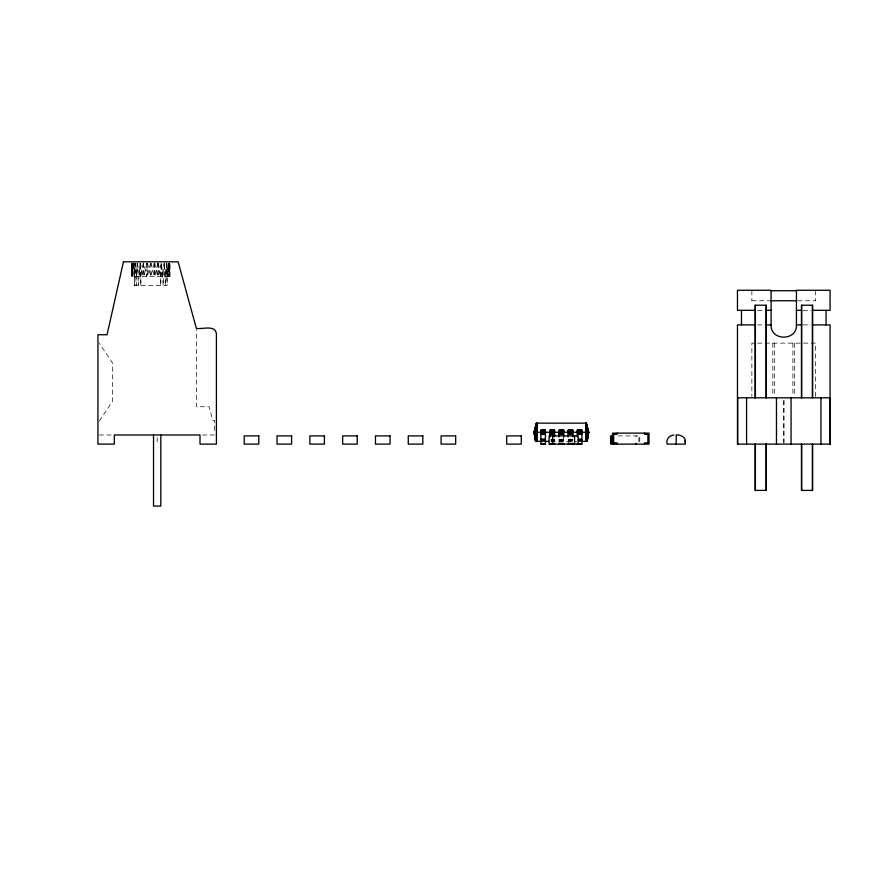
<?xml version="1.0" encoding="UTF-8"?>
<svg xmlns="http://www.w3.org/2000/svg" width="874" height="874" viewBox="0 0 874 874"><rect width="100%" height="100%" fill="white"/><g stroke="black" fill="none" stroke-linecap="round" stroke-linejoin="round"><path stroke-width="0.66" stroke-dasharray="4.37 3.28" d="M169.851 276.413L169.927 263.15L169.785 276.413L169.578 263.15L169.851 276.413L131.723 276.413L131.657 263.15L131.788 276.413L131.996 263.15L132.706 276.413L133.066 263.15L132.509 276.413L132.061 263.15L131.723 276.413M167.153 276.413L168.354 263.15L167.469 276.413L166.77 263.15L167.153 285.525L134.421 285.525L134.847 263.14L134.115 276.413L133.198 263.15M154.501 263.15L154.25 276.413L151.104 263.15M134.421 285.525L134.836 263.15M158.063 263.15L157.593 276.413L154.807 263.15M143.412 263.15L142.932 276.413L140.408 263.15M164.257 263.14L163.198 285.525L161.526 263.14L162.138 276.413L164.126 263.15M160.718 276.413L161.362 263.15L160.718 285.525L160.718 276.413L158.347 263.15M140.867 276.413L140.222 263.15L140.867 285.525L140.867 276.413L143.227 263.15M161.177 263.15L158.653 276.413L158.161 263.15M146.777 263.15L143.992 276.413L143.511 263.15M157.812 263.15L154.807 276.413L154.545 263.15M150.481 263.15L147.335 276.413L147.083 263.15L146.766 276.413L143.762 263.15M147.367 263.041L150.787 276.413L154.217 263.041M99.385 420.962L112.506 401.275L112.506 362.994L99.385 343.307M751.869 300.743L769.513 300.743M797.711 300.831L815.661 300.743M757.627 310.314L764.368 310.314M803.162 310.314L811.247 310.314M757.627 324.899L764.368 324.899M803.162 324.899L811.247 324.899M99.188 434.99L113.074 434.99M202.528 434.99L215.146 434.99M618.104 435.908L639.757 435.908L639.757 444.112M551.123 439.261L554.542 439.261L554.542 442.572M563.654 439.261L559.098 439.261L559.098 442.572M572.776 439.261L568.22 439.261L568.22 442.572M551.123 439.535L554.542 439.535M559.098 439.535L563.654 439.535M568.22 439.535L572.776 439.535M551.123 439.709L554.542 439.709M559.098 439.709L563.654 439.709M568.22 439.709L572.776 439.709M551.123 439.808L554.542 439.808M559.098 439.808L563.654 439.808M568.22 439.808L572.776 439.808M551.123 440.059L554.542 440.059M559.098 440.059L563.654 440.059M568.22 440.059L572.776 440.059M551.123 440.278L554.542 440.278M559.098 440.278L563.654 440.278M568.22 440.278L572.776 440.278M551.123 440.496L554.542 440.474M559.098 440.474L563.654 440.474M568.22 440.474L572.776 440.474M554.542 440.627L551.123 440.627L554.542 440.802M559.098 440.627L563.654 440.627L559.098 440.824M568.22 440.627L572.776 440.627M568.22 440.824L572.776 440.802M551.123 441.261L576.676 441.37M551.123 441.949L554.542 441.949M559.098 441.949L563.654 441.949M568.22 441.949L572.776 441.949M137.458 263.15L139.436 276.413L140.091 263.15L138.387 285.525L137.316 263.14M135.022 263.15L136.453 276.413L137.185 263.15L136.213 285.525L134.946 263.14M133.23 263.15L134.421 276.413M166.726 263.14L167.153 285.525M815.661 290.714L815.661 300.831M815.661 396.479L815.661 343.121L751.869 343.121L751.869 396.479M794.695 343.121L794.695 396.479M792.882 343.121L792.882 396.479M784 400.532L784 442.747M783.76 400.532L783.76 442.747M774.648 343.121L774.648 396.479M772.824 343.121L772.824 396.479M751.869 290.714L751.869 300.831M638.85 441.916L638.85 436.814L636.119 436.814L636.119 435.908M563.654 436.071L563.654 444.112M214.589 430.434L214.589 420.416L212.764 420.416L209.115 406.738L196.355 406.738L196.355 329.716M157.167 437.601L157.167 444.112M150.787 263.15L150.787 276.413M169.512 263.15L169.064 276.413L168.529 263.15L168.879 276.413L169.501 263.15M166.628 263.14L165.361 285.525L164.378 263.14L165.12 276.413L166.563 263.15"/><path stroke-width="1.31" d="M586.159 441.37L586.083 423.147L587.918 432.259L586.782 441.37M535.543 432.259L536.636 423.147L536.592 441.37L536.68 423.147L535.533 432.259L536.265 441.37L535.543 432.259L536.603 423.147L586.246 423.147L588.726 432.259L587.12 441.37L581.997 441.37M536.341 432.259L536.723 423.147L535.926 432.259L536.428 441.37L535.948 432.259L536.68 423.147L535.926 432.259M536.363 432.259L536.767 423.147L536.767 441.37M586.334 441.37L586.836 432.259L586.115 423.147L586.541 425.747M586.498 441.37L587.23 432.259L586.159 423.147L586.836 432.259M812.58 310.314L830.06 310.314L830.06 290.266L796.433 290.266L796.433 324.899C797.154 341.21 770.376 341.21 771.097 324.899L771.097 290.266L737.459 290.266L737.459 310.314L754.95 310.314M586.651 441.37L587.59 432.259L586.159 423.147L586.41 425.747M586.902 441.37L588.202 432.259L586.225 423.147L588.584 432.259L587.055 441.37L588.694 432.259L586.279 423.147L588.421 432.259L586.989 441.37L587.339 437.47M535.86 441.37L534.571 432.259L536.516 423.147L535.161 432.259L536.112 441.37L535.183 432.259L536.603 423.147L534.167 432.259L535.696 441.37L534.331 432.259L536.494 423.147L534.844 432.259L535.97 441.37L534.833 432.259L536.538 423.147L534.331 432.259M534.833 432.259L536.538 423.147M685.019 441.894C686.472 437.011 680.07 434.706 676.214 434.848L676.214 444.112M535.664 441.37L534.069 432.259L536.483 423.147L534.036 432.259L535.642 441.37L542.088 441.37M673.854 435.044C669.287 435.383 665.759 439.447 667.102 444.112L685.336 444.112L685.336 440.441M770.868 290.714L796.662 290.714M770.868 300.743L796.662 300.743M765.711 310.314L771.097 310.314M796.433 310.314L801.819 310.314M754.95 324.899L737.459 324.899L737.459 444.112L830.3 444.112L830.3 397.812L737.459 397.812M765.711 324.899L771.097 324.899M796.433 324.899L801.819 324.899M812.58 324.899L830.06 324.899L830.06 444.112M540.875 430.27L545.431 430.27M549.986 430.27L554.542 430.27M559.098 430.27L563.654 430.27M568.22 430.27L572.776 430.27M577.332 430.27L581.887 430.27M540.875 430.587L545.431 430.587M549.986 430.587L554.542 430.587M559.098 430.587L563.654 430.587M568.22 430.587L572.776 430.587M577.332 430.587L581.887 430.587M540.875 431.013L545.431 431.013M549.986 431.013L554.542 431.013M559.098 431.013L563.654 431.013M568.22 431.013L572.776 431.013M577.332 431.013L581.887 431.013M540.875 431.548L545.431 431.548M549.986 431.548L554.542 431.548M559.098 431.548L563.654 431.548M568.22 431.548L572.776 431.548M577.332 431.548L581.887 431.548M534.036 432.259L588.726 432.259M540.875 432.87L545.431 432.87M549.986 432.87L554.542 432.87M559.098 432.87L563.654 432.87M568.22 432.87L572.776 432.87M577.332 432.87L581.887 432.87M540.875 433.624L545.431 433.624M549.986 433.624L554.542 433.624M559.098 433.624L563.654 433.624M568.22 433.624L572.776 433.624M577.332 433.624L581.887 433.624M540.875 434.411L545.431 434.411M549.986 434.411L554.542 434.411M559.098 434.411L563.654 434.411M568.22 434.411L572.776 434.411M577.332 434.411L581.887 434.411M613.024 435.908L610.598 435.908L610.598 444.112L649.032 444.112L649.032 433.122L612.51 433.122L612.51 444.112M613.329 436.814L611.505 436.814L611.505 443.194L613.329 443.194M540.875 439.261L545.431 439.261M578.468 439.261L581.887 439.261M540.875 439.535L545.431 439.535M578.468 439.535L581.887 439.535M540.875 439.808L545.431 439.808M578.468 439.808L581.887 439.808M540.875 440.059L545.431 440.059M578.468 440.059L581.887 440.059M540.875 440.278L545.431 440.278M578.468 440.278L581.887 440.278M540.875 440.474L545.431 440.474M578.468 440.474L581.887 440.474M540.875 440.627L545.431 440.627L540.875 440.824M578.468 440.627L581.887 440.627M578.468 440.824L581.887 440.802M544.753 441.37L548.741 441.37M540.875 443.85L545.431 443.85M549.986 443.85L554.542 443.85M559.098 443.85L563.654 443.85M568.22 443.85L572.776 443.85M577.332 443.85L581.887 443.85M586.246 423.147L588.202 432.259M534.167 432.259L535.696 441.37M586.115 423.147L587.23 432.259M585.984 441.37L585.984 423.147L586.257 425.747M586.039 423.147L586.41 432.259M826.05 310.314L826.05 324.899M820.948 397.812L820.948 444.112M812.623 397.812L812.623 305.212L801.447 305.212L801.447 397.812M812.623 444.112L812.623 490.412L801.447 490.412L801.447 444.112M812.383 305.212L812.383 397.812M812.383 444.112L812.383 490.412M801.676 305.212L801.676 397.812M801.676 444.112L801.676 490.412M791.057 397.812L791.057 444.112M776.473 397.812L776.473 444.112M766.323 397.812L766.323 305.212L755.147 305.212L755.147 397.812M766.323 444.112L766.323 490.412L755.147 490.412L755.147 444.112M766.083 305.212L766.083 397.812M766.083 444.112L766.083 490.412M755.387 305.212L755.387 397.812M755.387 444.112L755.387 490.412M746.582 397.812L746.582 444.112M741.469 310.314L741.469 324.899M737.7 397.812L737.7 444.112M644.477 433.122L644.477 434.334L647.896 434.334L647.896 442.889L644.477 442.889L644.477 444.112M636.119 443.194L636.119 444.112M617.077 433.122L617.077 434.334L613.657 434.334L613.657 442.889L617.077 442.889L617.077 444.112M614.236 443.194L614.236 444.112M578.227 444.112L578.227 435.908L549.058 435.908L549.058 444.112L581.887 444.112L581.887 430.019L577.332 430.019L577.332 436.836M577.332 443.533L577.332 444.112M574.579 435.908L574.579 444.112M572.776 436.836L572.776 430.019L568.22 430.019L568.22 436.836M572.776 443.533L572.776 444.112M568.22 443.533L568.22 444.112M563.654 436.836L563.654 430.019L559.098 430.084L559.098 436.836M563.654 443.533L563.654 444.112M559.098 443.533L559.098 444.112M554.542 436.836L554.542 430.019L549.986 430.084L549.986 436.836M554.542 443.533L554.542 444.112M552.707 435.908L552.707 444.112M549.986 443.533L549.986 444.112M160.816 434.99L160.816 506.09L153.529 506.09L153.529 434.99M123.453 261.829L107.043 334.742L97.932 334.742L97.932 444.112L114.33 444.112L114.33 434.99L200.004 434.99L200.004 444.112L216.413 444.112L216.413 333.824C215.266 324.429 202.123 329.585 196.355 328.362L178.132 261.829L123.453 261.829M545.431 430.019L540.875 430.019L540.875 444.112L545.431 444.047L545.431 430.019M258.791 435.908L244.207 435.908L244.207 444.112L258.791 444.112L258.791 435.908M291.599 435.908L277.025 435.908L277.025 444.112L291.599 444.112L291.599 435.908M324.418 435.908L309.833 435.908L309.833 444.112L324.418 444.112L324.418 435.908M357.226 435.908L342.641 435.908L342.641 444.112L357.226 444.112L357.226 435.908M390.033 435.908L375.449 435.908L375.449 444.112L390.033 444.112L390.033 435.908M422.841 435.908L408.267 435.908L408.267 444.112L422.841 444.112L422.841 435.908M455.66 435.908L441.075 435.908L441.075 444.112L455.66 444.112L455.66 435.908M521.275 435.908L506.691 435.908L506.691 444.112L521.275 444.112L521.275 435.908"/></g></svg>
